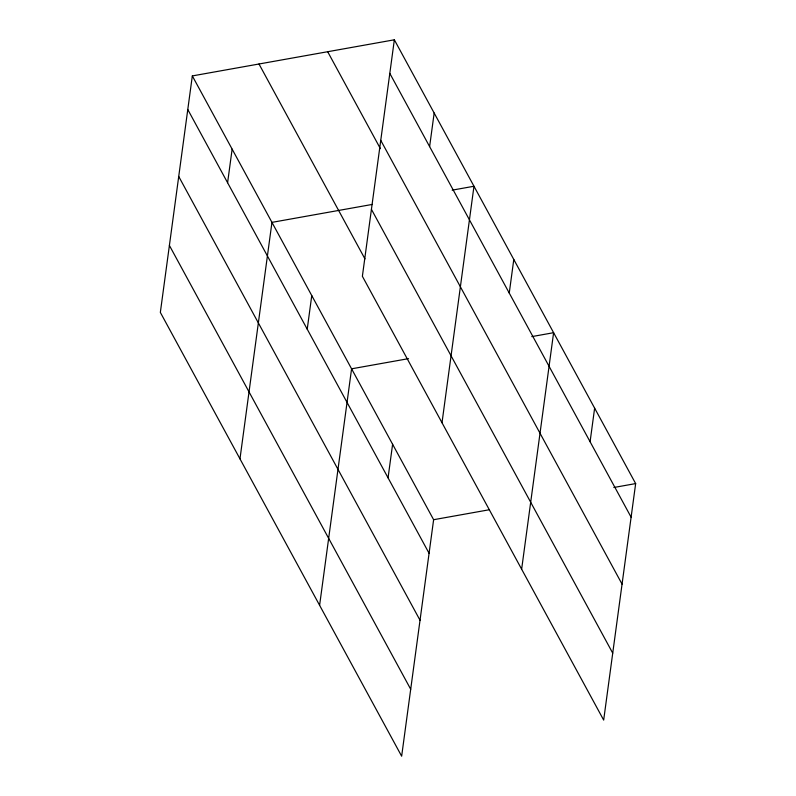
<?xml version="1.0" encoding="UTF-8"?>
<svg xmlns="http://www.w3.org/2000/svg" width="796" height="796" viewBox="0 0 796 796"><rect width="100%" height="100%" fill="white"/><g stroke="black" fill="none" stroke-linecap="round" stroke-linejoin="round"><path stroke-width="1.19" d="M192.324 75.918L160.344 312.41L401.652 756.2L433.621 519.708L192.324 75.918L394.348 39.8L635.656 483.59L603.676 720.082L362.379 276.292L394.348 39.8M227.596 182.732L232.133 149.141M239.974 458.854L271.953 222.373L372.359 204.413M307.226 329.176L311.763 295.595M319.604 605.308L351.583 368.817L408.557 358.638M429.621 146.613L434.168 113.022M388.06 477.849L392.607 444.267M442.009 422.746L473.978 186.254L452.158 190.154M509.251 293.067L513.798 259.476M521.639 569.19L553.608 332.698L531.788 336.608M590.095 441.73L594.632 408.149M433.621 519.708L489.381 509.738M613.835 487.49L635.656 483.59M389.811 73.391L631.109 517.181M380.757 140.345L622.064 584.135M327.683 51.72L380.379 148.633M371.424 209.328L612.731 653.128M258.989 63.998L364.966 258.909M187.776 109.5L429.084 553.3M178.722 176.463L420.029 620.253M169.399 245.447L410.706 689.246"/></g></svg>
